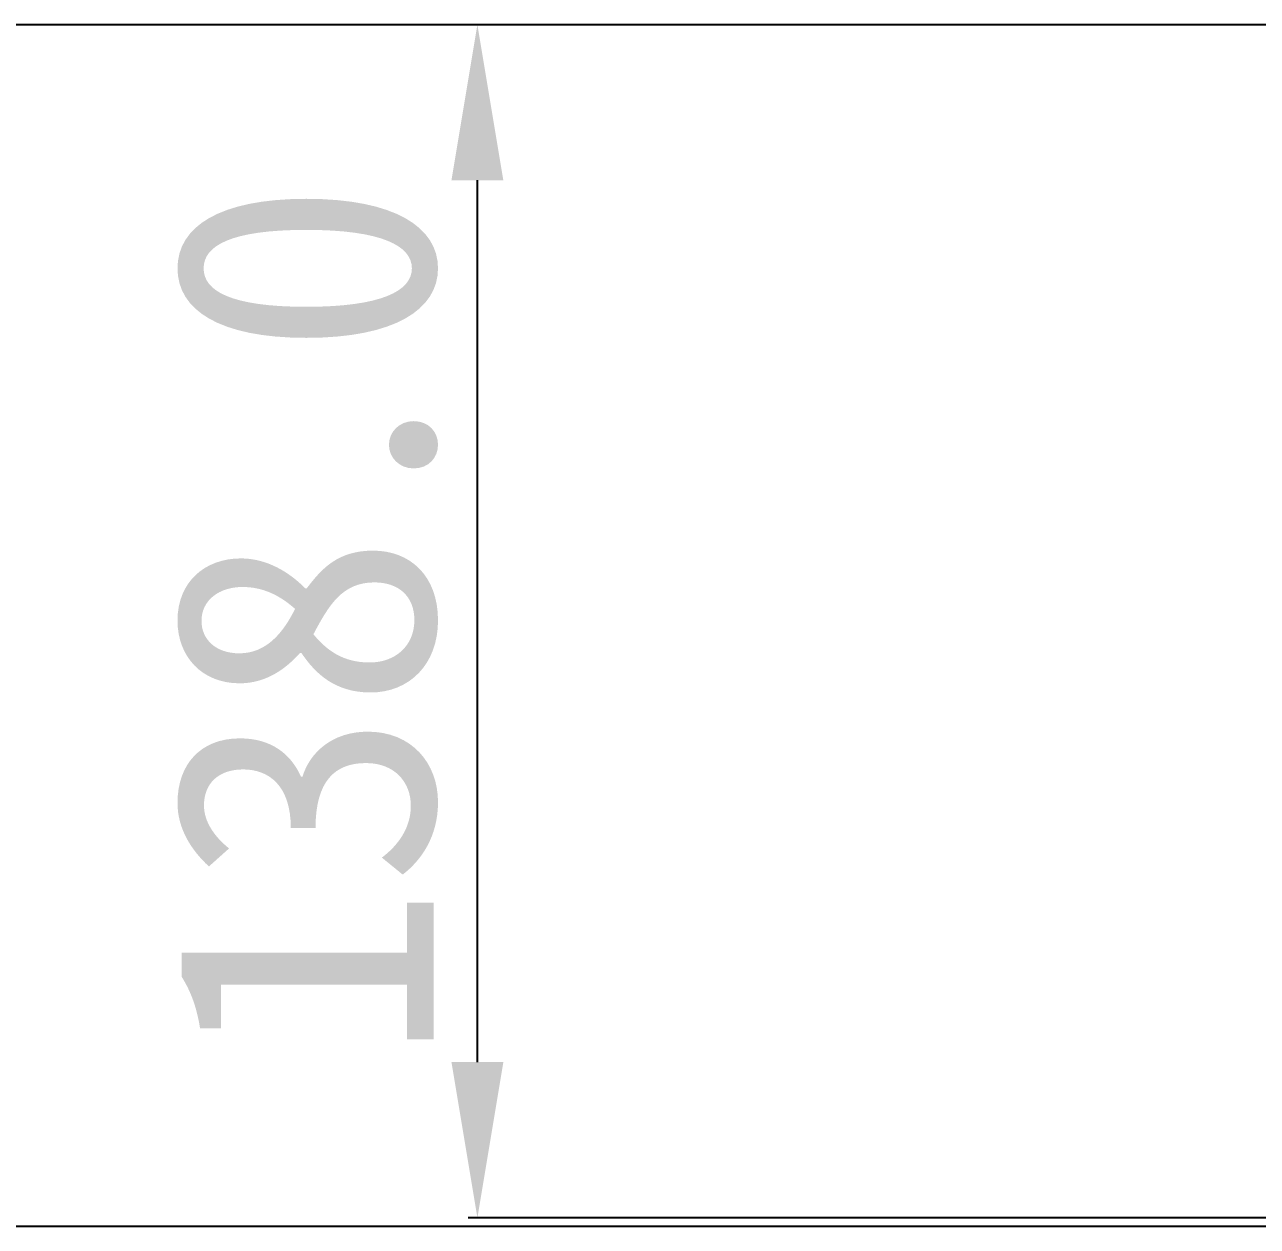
# Model space of a CAD drawing. Header units: millimetres. Extents: x 4086 to 8318, y 123 to 1549.
# Drawn here: x 6762.4 to 6904.9, y 972.8 to 1111.8 of the extents above; entities that cross this region are included whole.
import ezdxf

# ---------------------------------------------------------------- set-up
doc = ezdxf.new("R2010")
doc.units = ezdxf.units.MM
doc.layers.add('尺寸', color=3, linetype='Continuous')
doc.styles.get("Standard").update_dxf_attribs({"font": ''})
doc.styles.get('Standard').set_extended_font_data('SimSun')
doc.dimstyles.get("Standard").update_dxf_attribs({"dimscale": 6, "dimtxt": 5, "dimasz": 3, "dimexe": 0.18, "dimexo": 0.0625, "dimgap": 0.8, "dimtad": 1, "dimtoh": 1, "dimdec": 1, "dimzin": 0, "dimdsep": 46, "dimtxsty": 'Standard', "dimcen": 0.09, "dimclrd": 256, "dimclre": 256, "dimclrt": 256, "dimadec": 0, "dimazin": 2, "dimtfac": 1, "dimtdec": 1, "dimtofl": 0, "dimtmove": 0, "dimatfit": 3, "dimfxl": 0, "dimtolj": 1, "dimtzin": 0, "dimarcsym": 0})

# ---------------------------------------------------------------- blocks, each defined once
blk = doc.blocks.new('*D82')
at = {"layer": 'Defpoints', "color": 0}
for p in [(6814.75, 1111.81), (6936.32, 1111.81), (6938.84, 973.81)]:
    blk.add_point(p, dxfattribs=at)
at = {"layer": '尺寸', "lineweight": -2}
for p, q in [((6935.94, 1111.81), (6813.67, 1111.81)), ((6814.75, 991.81), (6814.75, 1093.81)), ((6938.46, 973.81), (6813.67, 973.81))]:
    blk.add_line(p, q, dxfattribs=at)
at = {"layer": '尺寸'}
for points in [[(6817.75, 1093.81), (6811.75, 1093.81), (6814.75, 1111.81)], [(6811.75, 991.81), (6817.75, 991.81), (6814.75, 973.81)]]:
    blk.add_solid(points, dxfattribs=at)
at = {"layer": '尺寸', "insert": (6794.95, 1042.81), "char_height": 30, "attachment_point": 5, "rotation": 90}
blk.add_mtext('\\A1;138.0', dxfattribs=at)
blk = doc.blocks.new('*D83')
at = {"layer": 'Defpoints', "color": 0}
for p in [(6749.8, 1111.81), (6936.32, 1111.81), (6918.37, 972.81)]:
    blk.add_point(p, dxfattribs=at)
at = {"layer": '尺寸', "lineweight": -2}
for p, q in [((6935.94, 1111.81), (6748.72, 1111.81)), ((6749.8, 990.81), (6749.8, 1093.81)), ((6917.99, 972.81), (6748.72, 972.81))]:
    blk.add_line(p, q, dxfattribs=at)
at = {"layer": '尺寸'}
for points in [[(6752.8, 1093.81), (6746.8, 1093.81), (6749.8, 1111.81)], [(6746.8, 990.81), (6752.8, 990.81), (6749.8, 972.81)]]:
    blk.add_solid(points, dxfattribs=at)
at = {"layer": '尺寸', "insert": (6730, 1042.31), "char_height": 30, "attachment_point": 5, "rotation": 90}
blk.add_mtext('\\A1;139.0', dxfattribs=at)

msp = doc.modelspace()

# ---------------------------------------------------------------- dimensions: what is measured, and where the dimension line sits
at = {"layer": '尺寸'}
for base, p1, picture, middle in [((6749.8, 1111.81), (6918.37, 972.81), '*D83', (6749.8, 1042.31)), ((6814.75, 1111.81), (6938.84, 973.81), '*D82', (6814.75, 1042.81))]:
    dim = msp.add_linear_dim(base=base, p1=p1, p2=(6936.32, 1111.81), angle=90, dimstyle='Standard', dxfattribs=at)
    dim.commit()
    dim.dimension.update_dxf_attribs({"geometry": picture, "text_midpoint": middle, "dimtype": 160})

doc.saveas('drawing.dxf')
